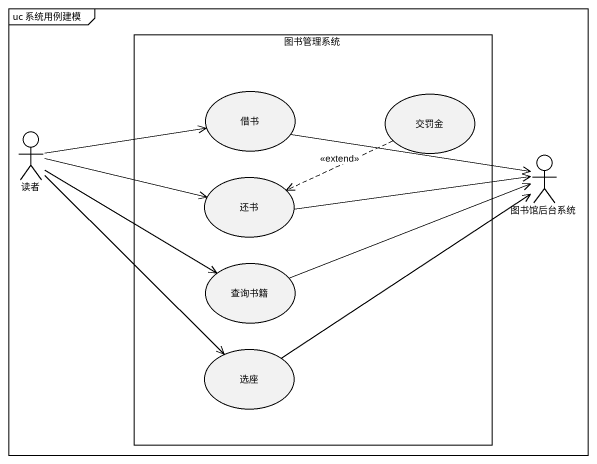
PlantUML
@startuml
mainframe uc 系统用例建模
rectangle 图书管理系统 {
  usecase 借书
  usecase 交罚金
  usecase 还书
  usecase 查询书籍
  usecase 选座
}
actor 读者
actor 图书馆后台系统
借书 -right-> 图书馆后台系统
读者 -right-> 借书
读者 -right-> 还书
读者 -right-> 查询书籍
读者 --> 选座
交罚金 .left.> 还书 : <<extend>>
还书 -right-> 图书馆后台系统
查询书籍 -right-> 图书馆后台系统
选座 -up-> 图书馆后台系统
@enduml
